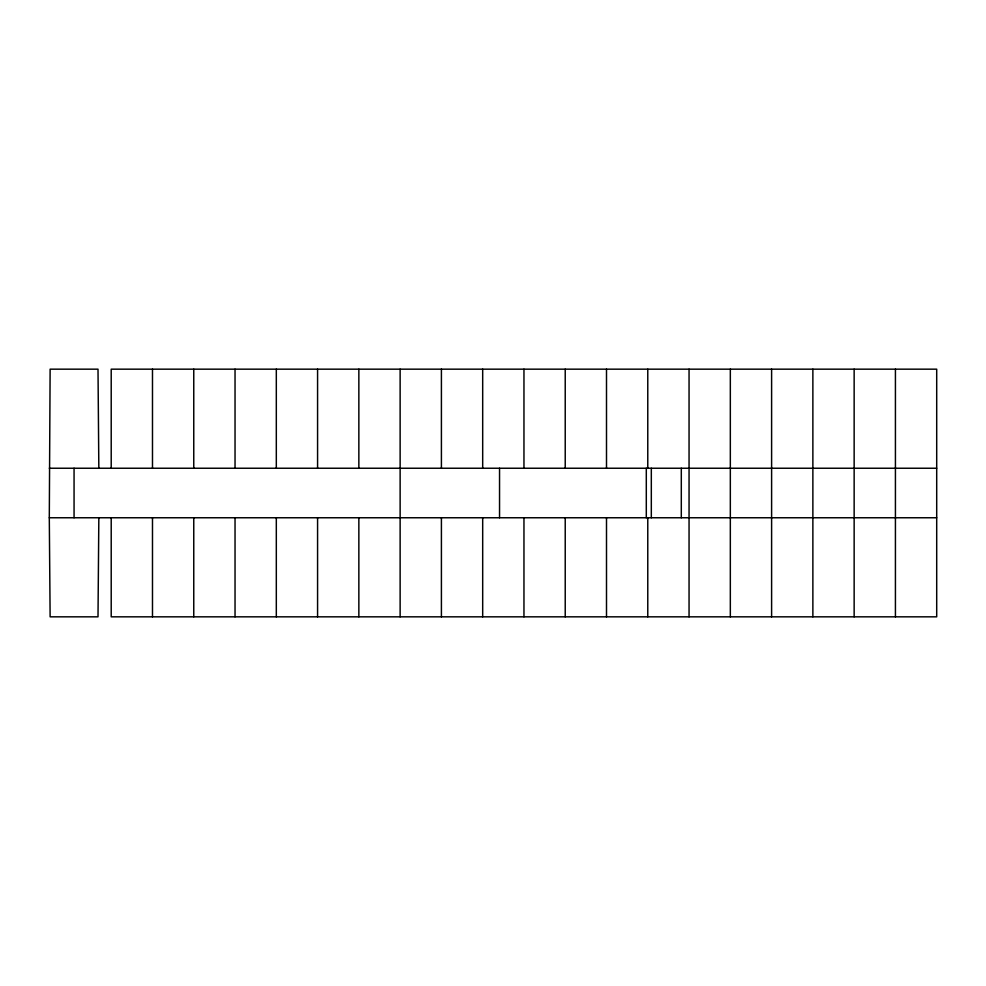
<?xml version="1.0" encoding="UTF-8"?>
<svg xmlns="http://www.w3.org/2000/svg" width="986" height="986" viewBox="0 0 986 986"><rect width="100%" height="100%" fill="white"/><g stroke="black" fill="none" stroke-linecap="round" stroke-linejoin="round"><path stroke-width="1.48" d="M98.834 517.761L98.008 616.829L50.126 616.829L49.3 517.761L50.126 369.171L98.008 369.171L98.834 468.239M49.3 468.239L936.7 468.239M49.3 517.761L936.7 517.761M895.424 369.171L895.424 616.829M854.147 369.171L854.147 616.829M812.871 369.171L812.871 616.829M771.607 369.171L771.607 616.829M730.33 369.171L730.33 616.829M689.054 369.171L689.054 616.829M681.301 468.239L681.301 517.761M651.315 468.239L651.315 517.761M647.777 369.171L647.777 468.239M647.777 517.761L647.777 616.829M646.298 468.239L646.298 517.761M606.501 369.171L606.501 468.239M606.501 517.761L606.501 616.829M565.225 369.171L565.225 468.239M565.225 517.761L565.225 616.829M523.96 369.171L523.96 468.239M523.96 517.761L523.96 616.829M499.545 468.239L499.545 517.761M482.684 369.171L482.684 468.239M482.684 517.761L482.684 616.829M441.408 369.171L441.408 468.239M441.408 517.761L441.408 616.829M400.131 369.171L400.131 616.829M358.855 369.171L358.855 468.239M358.855 517.761L358.855 616.829M317.578 369.171L317.578 468.239M317.578 517.761L317.578 616.829M276.314 369.171L276.314 468.239M276.314 517.761L276.314 616.829M235.038 369.171L235.038 468.239M235.038 517.761L235.038 616.829M193.761 369.171L193.761 468.239M193.761 517.761L193.761 616.829M152.485 369.171L152.485 468.239M152.485 517.761L152.485 616.829M111.208 468.239L111.208 369.171L936.7 369.171L936.7 616.829L111.208 616.829L111.208 517.761M74.061 468.239L74.061 517.761"/></g></svg>
